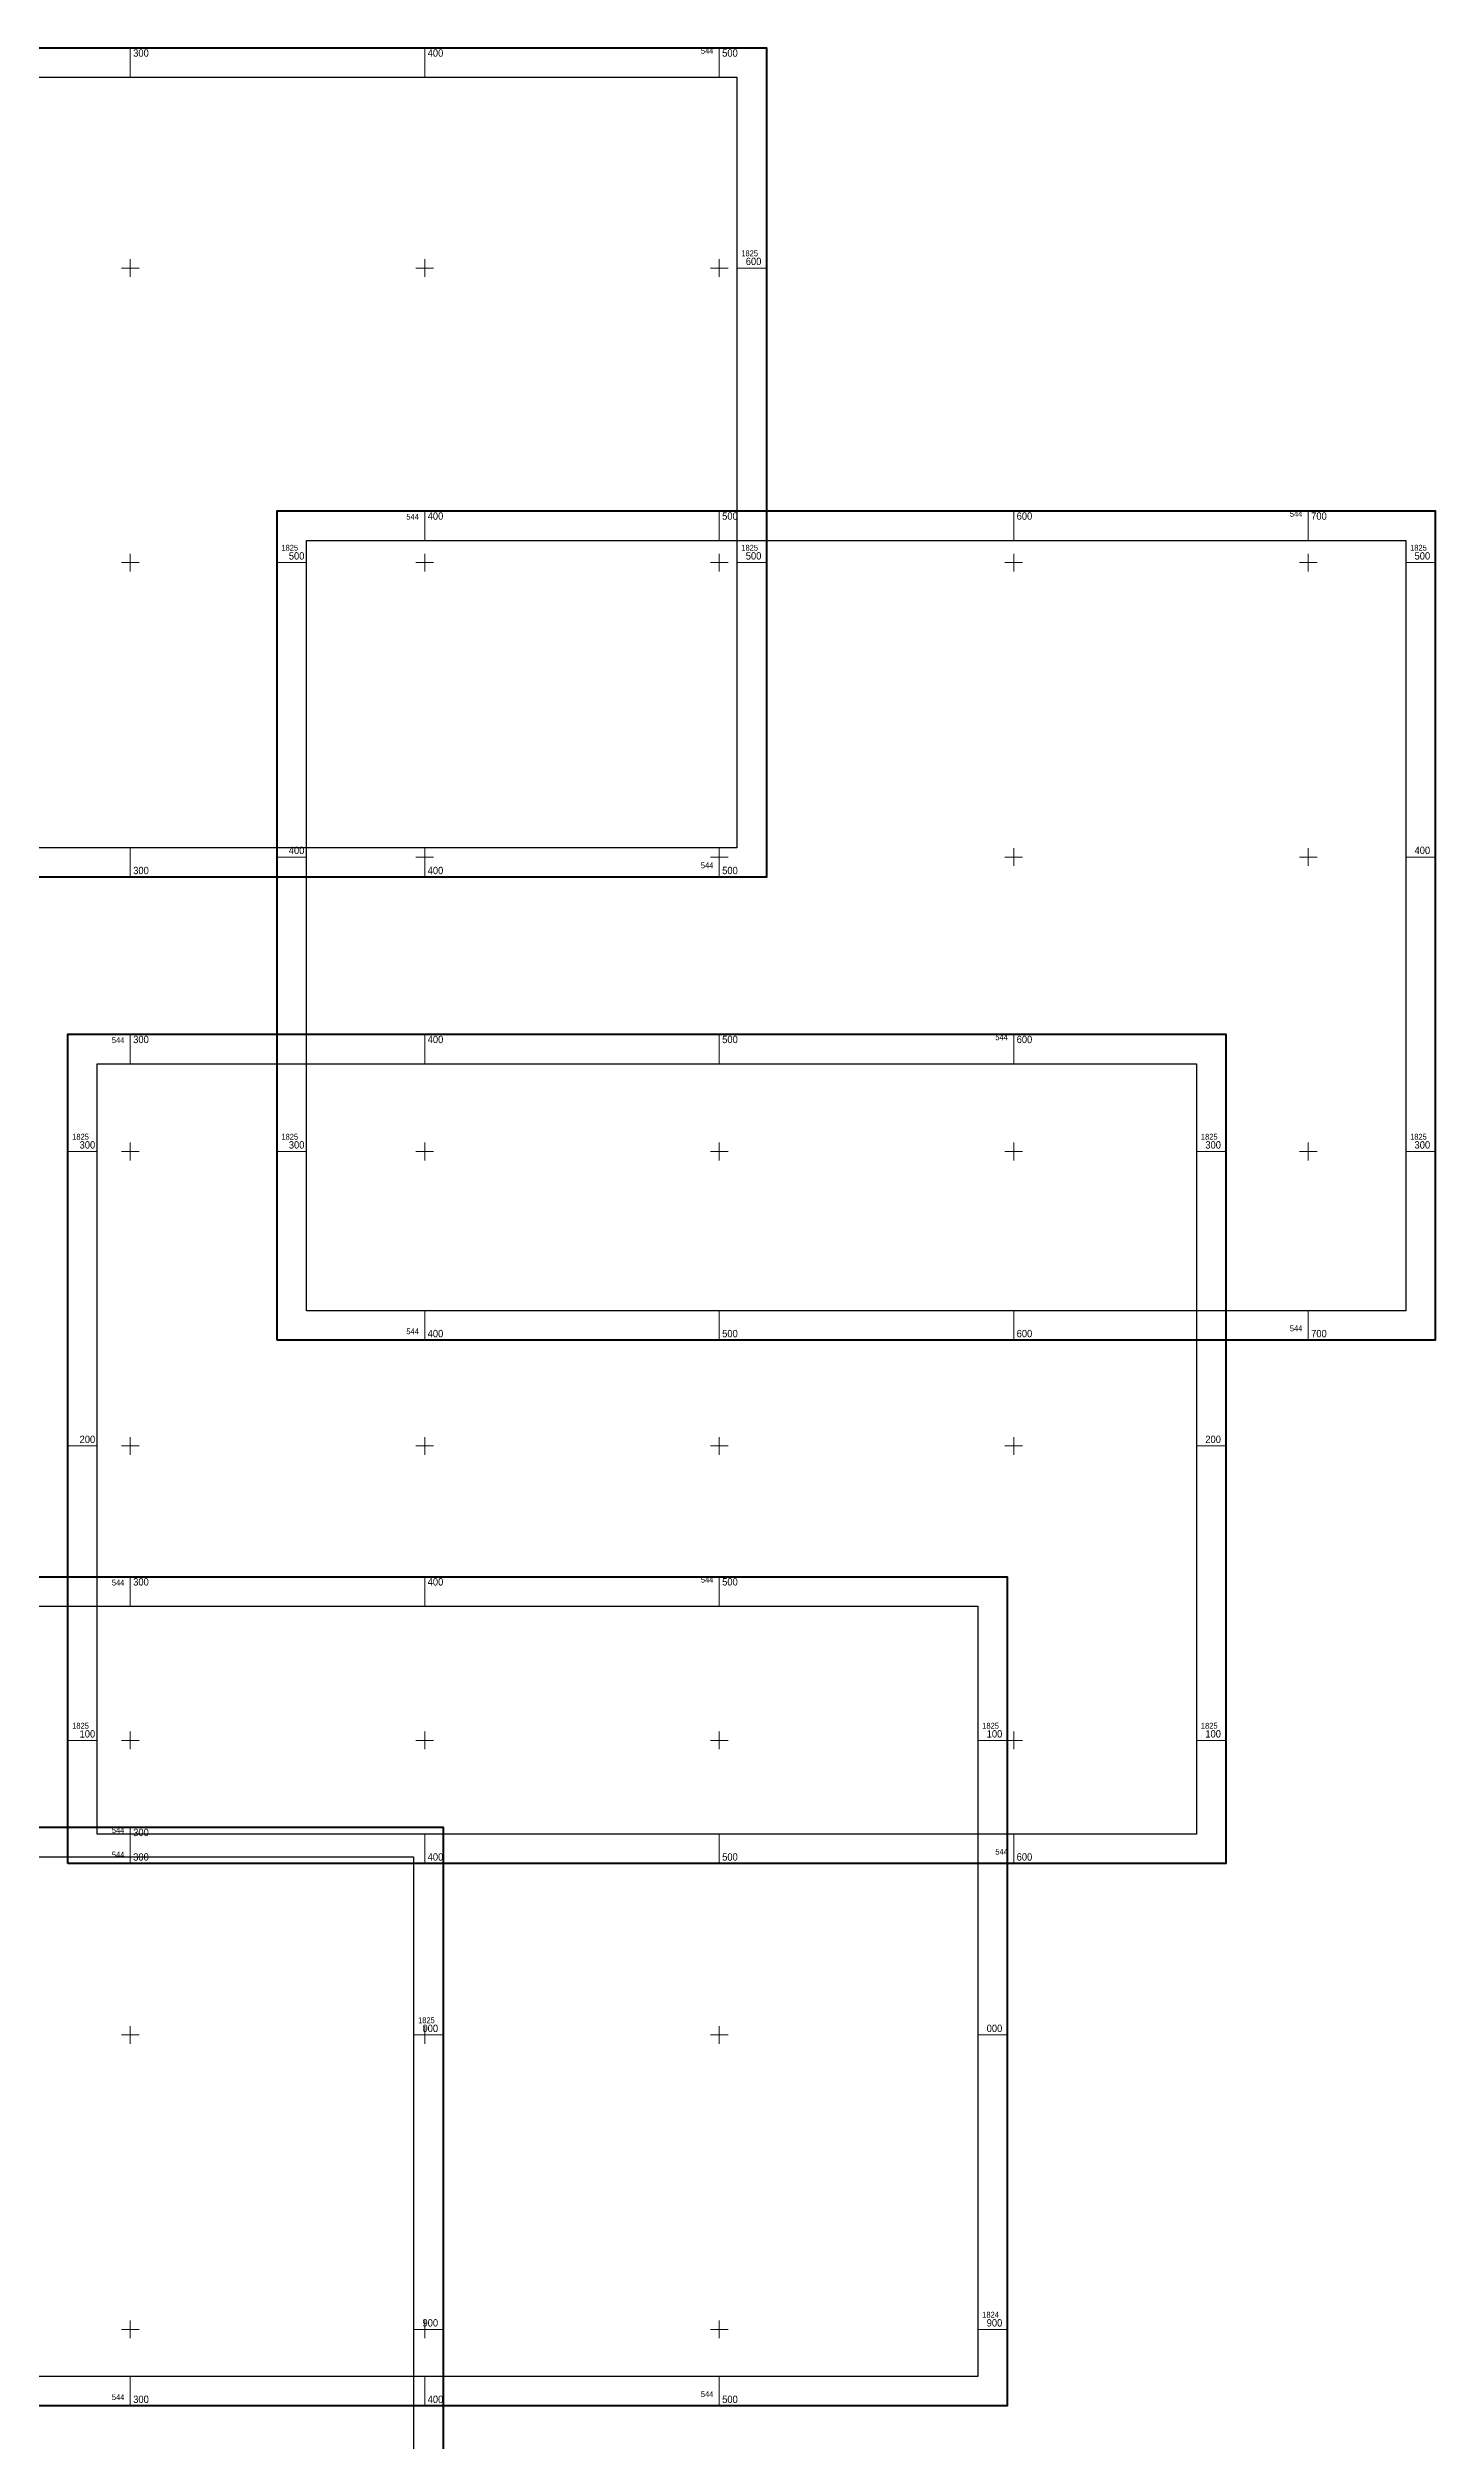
# Model space of a CAD drawing. Header units: metres. Extents: x 542869 to 545424, y 1823472 to 1835781.
# Drawn here: x 544272 to 544743, y 1824862 to 1825675 of the extents above; entities that cross this region are included whole.
import ezdxf
from ezdxf.enums import TextEntityAlignment as Align

# ---------------------------------------------------------------- set-up
doc = ezdxf.new("R2010")
doc.units = ezdxf.units.M
for name, color, linetype, lineweight in [('57', 7, 'Continuous', 13), ('58', 7, 'Continuous', 13), ('59', 7, 'Continuous', 13), ('60', 7, 'Continuous', 13), ('61', 7, 'Continuous', 13)]:
    doc.layers.add(name, color=color, linetype=linetype, lineweight=lineweight)

msp = doc.modelspace()

# ---------------------------------------------------------------- linework, layer by layer
at = {"layer": '57'}
for p, q in [((544300, 1825664.76), (544300, 1825674.76)), ((544400, 1825664.76), (544400, 1825674.76)), ((544500, 1825664.76), (544500, 1825674.76)), ((544297, 1825600), (544303, 1825600)), ((544300, 1825597), (544300, 1825603)), ((544397, 1825600), (544403, 1825600)), ((544400, 1825597), (544400, 1825603)), ((544497, 1825600), (544503, 1825600)), ((544500, 1825597), (544500, 1825603)), ((544506.01, 1825600), (544516.01, 1825600)), ((544297, 1825500), (544303, 1825500)), ((544300, 1825497), (544300, 1825503)), ((544397, 1825500), (544403, 1825500)), ((544400, 1825497), (544400, 1825503)), ((544497, 1825500), (544503, 1825500)), ((544500, 1825497), (544500, 1825503)), ((544506.01, 1825500), (544516.01, 1825500)), ((544300, 1825393.17), (544300, 1825403.17)), ((544400, 1825393.17), (544400, 1825403.17)), ((544500, 1825393.17), (544500, 1825403.17))]:
    msp.add_line(p, q, dxfattribs=at)
at = {"layer": '57', "lineweight": 40}
msp.add_lwpolyline([(544122.74, 1825393.17), (544122.74, 1825674.76), (544516.01, 1825674.76), (544516.01, 1825393.17)], close=True, dxfattribs=at)
at = {"layer": '57', "lineweight": 25}
msp.add_lwpolyline([(544132.74, 1825403.17), (544132.74, 1825664.76), (544506.01, 1825664.76), (544506.01, 1825403.17)], close=True, dxfattribs=at)
at = {"layer": '58'}
for p, q in [((544400, 1825507.52), (544400, 1825517.52)), ((544500, 1825507.52), (544500, 1825517.52)), ((544600, 1825507.52), (544600, 1825517.52)), ((544700, 1825507.52), (544700, 1825517.52)), ((544349.84, 1825500), (544359.84, 1825500)), ((544397, 1825500), (544403, 1825500)), ((544400, 1825497), (544400, 1825503)), ((544497, 1825500), (544503, 1825500)), ((544500, 1825497), (544500, 1825503)), ((544597, 1825500), (544603, 1825500)), ((544600, 1825497), (544600, 1825503)), ((544697, 1825500), (544703, 1825500)), ((544700, 1825497), (544700, 1825503)), ((544733.11, 1825500), (544743.11, 1825500)), ((544400, 1825397), (544400, 1825403)), ((544500, 1825397), (544500, 1825403)), ((544600, 1825397), (544600, 1825403)), ((544700, 1825397), (544700, 1825403)), ((544349.84, 1825400), (544359.84, 1825400)), ((544397, 1825400), (544403, 1825400)), ((544497, 1825400), (544503, 1825400)), ((544597, 1825400), (544603, 1825400)), ((544697, 1825400), (544703, 1825400)), ((544733.11, 1825400), (544743.11, 1825400)), ((544349.84, 1825300), (544359.84, 1825300)), ((544397, 1825300), (544403, 1825300)), ((544400, 1825297), (544400, 1825303)), ((544497, 1825300), (544503, 1825300)), ((544500, 1825297), (544500, 1825303)), ((544597, 1825300), (544603, 1825300)), ((544600, 1825297), (544600, 1825303)), ((544697, 1825300), (544703, 1825300)), ((544700, 1825297), (544700, 1825303)), ((544733.11, 1825300), (544743.11, 1825300)), ((544400, 1825235.93), (544400, 1825245.93)), ((544500, 1825235.93), (544500, 1825245.93)), ((544600, 1825235.93), (544600, 1825245.93)), ((544700, 1825235.93), (544700, 1825245.93))]:
    msp.add_line(p, q, dxfattribs=at)
at = {"layer": '58', "lineweight": 40}
msp.add_lwpolyline([(544349.84, 1825235.93), (544349.84, 1825517.52), (544743.11, 1825517.52), (544743.11, 1825235.93)], close=True, dxfattribs=at)
at = {"layer": '58', "lineweight": 25}
msp.add_lwpolyline([(544359.84, 1825245.93), (544359.84, 1825507.52), (544733.11, 1825507.52), (544733.11, 1825245.93)], close=True, dxfattribs=at)
at = {"layer": '59'}
for p, q in [((544300, 1825329.8), (544300, 1825339.8)), ((544400, 1825329.8), (544400, 1825339.8)), ((544500, 1825329.8), (544500, 1825339.8)), ((544600, 1825329.8), (544600, 1825339.8)), ((544278.8, 1825300), (544288.8, 1825300)), ((544297, 1825300), (544303, 1825300)), ((544300, 1825297), (544300, 1825303)), ((544397, 1825300), (544403, 1825300)), ((544400, 1825297), (544400, 1825303)), ((544497, 1825300), (544503, 1825300)), ((544500, 1825297), (544500, 1825303)), ((544597, 1825300), (544603, 1825300)), ((544600, 1825297), (544600, 1825303)), ((544662.07, 1825300), (544672.07, 1825300)), ((544278.8, 1825200), (544288.8, 1825200)), ((544297, 1825200), (544303, 1825200)), ((544300, 1825197), (544300, 1825203)), ((544397, 1825200), (544403, 1825200)), ((544400, 1825197), (544400, 1825203)), ((544497, 1825200), (544503, 1825200)), ((544500, 1825197), (544500, 1825203)), ((544597, 1825200), (544603, 1825200)), ((544600, 1825197), (544600, 1825203)), ((544662.07, 1825200), (544672.07, 1825200)), ((544300, 1825097), (544300, 1825103)), ((544400, 1825097), (544400, 1825103)), ((544500, 1825097), (544500, 1825103)), ((544600, 1825097), (544600, 1825103)), ((544278.8, 1825100), (544288.8, 1825100)), ((544297, 1825100), (544303, 1825100)), ((544397, 1825100), (544403, 1825100)), ((544497, 1825100), (544503, 1825100)), ((544597, 1825100), (544603, 1825100)), ((544662.07, 1825100), (544672.07, 1825100)), ((544300, 1825058.21), (544300, 1825068.21)), ((544400, 1825058.21), (544400, 1825068.21)), ((544500, 1825058.21), (544500, 1825068.21)), ((544600, 1825058.21), (544600, 1825068.21))]:
    msp.add_line(p, q, dxfattribs=at)
at = {"layer": '59', "lineweight": 40}
msp.add_lwpolyline([(544278.8, 1825058.21), (544278.8, 1825339.8), (544672.07, 1825339.8), (544672.07, 1825058.21)], close=True, dxfattribs=at)
at = {"layer": '59', "lineweight": 25}
msp.add_lwpolyline([(544288.8, 1825068.21), (544288.8, 1825329.8), (544662.07, 1825329.8), (544662.07, 1825068.21)], close=True, dxfattribs=at)
at = {"layer": '60'}
for p, q in [((544300, 1825145.62), (544300, 1825155.62)), ((544400, 1825145.62), (544400, 1825155.62)), ((544500, 1825145.62), (544500, 1825155.62)), ((544300, 1825097), (544300, 1825103)), ((544400, 1825097), (544400, 1825103)), ((544500, 1825097), (544500, 1825103)), ((544297, 1825100), (544303, 1825100)), ((544397, 1825100), (544403, 1825100)), ((544497, 1825100), (544503, 1825100)), ((544587.82, 1825100), (544597.82, 1825100)), ((544297, 1825000), (544303, 1825000)), ((544300, 1824997), (544300, 1825003)), ((544397, 1825000), (544403, 1825000)), ((544400, 1824997), (544400, 1825003)), ((544497, 1825000), (544503, 1825000)), ((544500, 1824997), (544500, 1825003)), ((544587.82, 1825000), (544597.82, 1825000)), ((544297, 1824900), (544303, 1824900)), ((544300, 1824897), (544300, 1824903)), ((544397, 1824900), (544403, 1824900)), ((544400, 1824897), (544400, 1824903)), ((544497, 1824900), (544503, 1824900)), ((544500, 1824897), (544500, 1824903)), ((544587.82, 1824900), (544597.82, 1824900)), ((544300, 1824874.03), (544300, 1824884.03)), ((544400, 1824874.03), (544400, 1824884.03)), ((544500, 1824874.03), (544500, 1824884.03))]:
    msp.add_line(p, q, dxfattribs=at)
at = {"layer": '60', "lineweight": 40}
msp.add_lwpolyline([(544204.55, 1824874.03), (544204.55, 1825155.62), (544597.82, 1825155.62), (544597.82, 1824874.03)], close=True, dxfattribs=at)
at = {"layer": '60', "lineweight": 25}
msp.add_lwpolyline([(544214.55, 1824884.03), (544214.55, 1825145.62), (544587.82, 1825145.62), (544587.82, 1824884.03)], close=True, dxfattribs=at)
at = {"layer": '61'}
for p, q in [((544300, 1825060.53), (544300, 1825070.53)), ((544297, 1825000), (544303, 1825000)), ((544300, 1824997), (544300, 1825003)), ((544396.24, 1825000), (544406.24, 1825000)), ((544297, 1824900), (544303, 1824900)), ((544300, 1824897), (544300, 1824903)), ((544396.24, 1824900), (544406.24, 1824900))]:
    msp.add_line(p, q, dxfattribs=at)
at = {"layer": '61', "lineweight": 40}
msp.add_lwpolyline([(544012.97, 1824788.94), (544012.97, 1825070.53), (544406.24, 1825070.53), (544406.24, 1824788.94)], close=True, dxfattribs=at)
at = {"layer": '61', "lineweight": 25}
msp.add_lwpolyline([(544022.97, 1824798.94), (544022.97, 1825060.53), (544396.24, 1825060.53), (544396.24, 1824798.94)], close=True, dxfattribs=at)

# ---------------------------------------------------------------- texts
at = {"layer": '57', "width": 0.95}
for s, height, p in [('300', 2.5, (544301, 1825671.76)), ('400', 2.5, (544401, 1825671.76)), ('500', 2.5, (544501, 1825671.76)), ('1825', 2, (544507.51, 1825604)), ('600', 2.5, (544509.01, 1825601)), ('1825', 2, (544507.51, 1825504)), ('500', 2.5, (544509.01, 1825501)), ('300', 2.5, (544301, 1825394.17)), ('400', 2.5, (544401, 1825394.17)), ('500', 2.5, (544501, 1825394.17))]:
    msp.add_text(s, height=height, dxfattribs=at).set_placement(p)
for p in [(544498, 1825672.76), (544498, 1825396.17)]:
    msp.add_text('544', height=2, dxfattribs=at).set_placement(p, align=Align.RIGHT)
at = {"layer": '58', "width": 0.95}
for p in [(544398, 1825514.52), (544698, 1825515.52), (544398, 1825237.93), (544698, 1825238.93)]:
    msp.add_text('544', height=2, dxfattribs=at).set_placement(p, align=Align.RIGHT)
for s, height, p in [('400', 2.5, (544401, 1825514.52)), ('500', 2.5, (544501, 1825514.52)), ('600', 2.5, (544601, 1825514.52)), ('700', 2.5, (544701, 1825514.52)), ('1825', 2, (544351.34, 1825504)), ('500', 2.5, (544353.84, 1825501)), ('1825', 2, (544734.61, 1825504)), ('500', 2.5, (544736.11, 1825501)), ('400', 2.5, (544353.84, 1825401)), ('400', 2.5, (544736.11, 1825401)), ('1825', 2, (544351.34, 1825304)), ('1825', 2, (544734.61, 1825304)), ('300', 2.5, (544353.84, 1825301)), ('300', 2.5, (544736.11, 1825301)), ('400', 2.5, (544401, 1825236.93)), ('500', 2.5, (544501, 1825236.93)), ('600', 2.5, (544601, 1825236.93)), ('700', 2.5, (544701, 1825236.93))]:
    msp.add_text(s, height=height, dxfattribs=at).set_placement(p)
at = {"layer": '59', "width": 0.95}
for p in [(544298, 1825336.8), (544598, 1825337.8), (544298, 1825060.21), (544598, 1825061.21)]:
    msp.add_text('544', height=2, dxfattribs=at).set_placement(p, align=Align.RIGHT)
for s, height, p in [('300', 2.5, (544301, 1825336.8)), ('400', 2.5, (544401, 1825336.8)), ('500', 2.5, (544501, 1825336.8)), ('600', 2.5, (544601, 1825336.8)), ('1825', 2, (544280.3, 1825304)), ('1825', 2, (544663.57, 1825304)), ('300', 2.5, (544282.8, 1825301)), ('300', 2.5, (544665.07, 1825301)), ('200', 2.5, (544282.8, 1825201)), ('200', 2.5, (544665.07, 1825201)), ('1825', 2, (544280.3, 1825104)), ('100', 2.5, (544282.8, 1825101)), ('1825', 2, (544663.57, 1825104)), ('100', 2.5, (544665.07, 1825101)), ('300', 2.5, (544301, 1825059.21)), ('400', 2.5, (544401, 1825059.21)), ('500', 2.5, (544501, 1825059.21)), ('600', 2.5, (544601, 1825059.21))]:
    msp.add_text(s, height=height, dxfattribs=at).set_placement(p)
at = {"layer": '60', "width": 0.95}
for p in [(544298, 1825152.62), (544498, 1825153.62), (544298, 1824876.03), (544498, 1824877.03)]:
    msp.add_text('544', height=2, dxfattribs=at).set_placement(p, align=Align.RIGHT)
for s, height, p in [('300', 2.5, (544301, 1825152.62)), ('400', 2.5, (544401, 1825152.62)), ('500', 2.5, (544501, 1825152.62)), ('1825', 2, (544589.32, 1825104)), ('100', 2.5, (544590.82, 1825101)), ('000', 2.5, (544590.82, 1825001)), ('1824', 2, (544589.32, 1824904)), ('900', 2.5, (544590.82, 1824901)), ('300', 2.5, (544301, 1824875.03)), ('400', 2.5, (544401, 1824875.03)), ('500', 2.5, (544501, 1824875.03))]:
    msp.add_text(s, height=height, dxfattribs=at).set_placement(p)
at = {"layer": '61', "width": 0.95}
msp.add_text('544', height=2, dxfattribs=at).set_placement((544298, 1825068.53), align=Align.RIGHT)
for s, height, p in [('300', 2.5, (544301, 1825067.53)), ('1825', 2, (544397.74, 1825004)), ('000', 2.5, (544399.24, 1825001)), ('900', 2.5, (544399.24, 1824901))]:
    msp.add_text(s, height=height, dxfattribs=at).set_placement(p)

doc.saveas('drawing.dxf')
